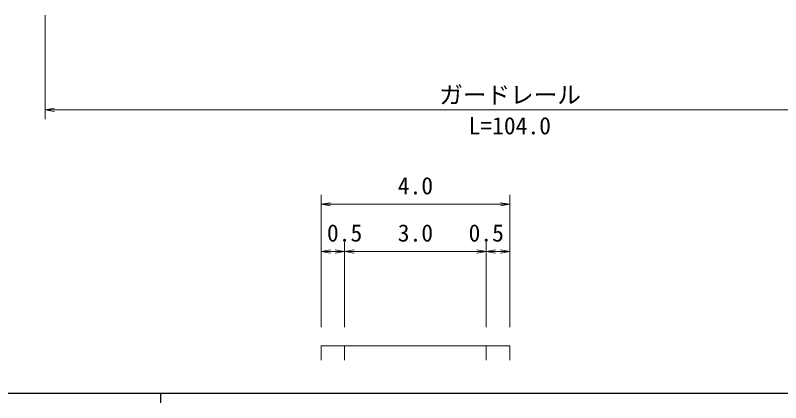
# Model space of a CAD drawing. Units: millimetres at full size, sheet at 1:1000, with parts at other scales. Extents: x 40000 to 680000, y 20000 to 380000.
# Drawn here: x 152623 to 233686, y 204000 to 245000 of the extents above; entities that cross this region are included whole.
import ezdxf
from ezdxf.enums import TextEntityAlignment as Align

# ---------------------------------------------------------------- set-up
doc = ezdxf.new("R2010")
doc.units = ezdxf.units.MM
doc.header["$LTSCALE"] = 1000
for name, color, linetype, lineweight in [('M-BGD', 7, 'Continuous', 13), ('M-STR-HTXT', 7, 'Continuous', 13), ('M-TTL-BAND', 7, 'Continuous', 25)]:
    doc.layers.add(name, color=color, linetype=linetype, lineweight=lineweight)
doc.styles.add('ＭＳ ゴシック', font='')
doc.styles.get('ＭＳ ゴシック').set_extended_font_data('MS Gothic')

# ---------------------------------------------------------------- blocks, each defined once
blk = doc.blocks.new('open_arrow')
at = {"color": 0, "linetype": 'Continuous', "lineweight": -2}
blk.add_lwpolyline([(7.5, 1.25), (0, 0), (7.5, -1.25)], dxfattribs=at)

msp = doc.modelspace()

# ---------------------------------------------------------------- linework, layer by layer
at = {"layer": 'M-BGD'}
for p, q in [((185000, 210000), (187500, 210000)), ((185000, 210000), (185000, 208500)), ((187500, 210000), (187500, 208500)), ((187500, 210000), (202500, 210000)), ((202500, 210000), (202500, 208500)), ((202500, 210000), (205000, 210000)), ((205000, 210000), (205000, 208500))]:
    msp.add_line(p, q, dxfattribs=at)
at = {"layer": 'M-STR-HTXT'}
for p, q in [((155792, 245000), (155792, 234000)), ((155792, 235000), (254438, 235000)), ((185000, 212000), (185000, 226000)), ((205000, 212000), (205000, 226000)), ((185000, 225000), (205000, 225000)), ((187500, 212000), (187500, 221000)), ((202500, 212000), (202500, 221000)), ((185000, 220000), (187500, 220000)), ((187500, 220000), (202500, 220000)), ((202500, 220000), (205000, 220000))]:
    msp.add_line(p, q, dxfattribs=at)
at = {"layer": 'M-TTL-BAND'}
for p, q in [((40000, 205000), (579000, 205000)), ((168000, 205000), (168000, 204000))]:
    msp.add_line(p, q, dxfattribs=at)

# ---------------------------------------------------------------- block references
at = {"layer": 'M-STR-HTXT', "xscale": 133, "yscale": 133}
for p in [(155792, 235000), (185000, 225000), (185000, 220000), (187500, 220000), (202500, 220000)]:
    msp.add_blockref('open_arrow', p, dxfattribs=at)
at = {"layer": 'M-STR-HTXT', "xscale": 133, "yscale": 133, "rotation": 180}
for p in [(205000, 225000), (187500, 220000), (202500, 220000), (205000, 220000)]:
    msp.add_blockref('open_arrow', p, dxfattribs=at)

# ---------------------------------------------------------------- texts
at = {"layer": 'M-STR-HTXT', "style": 'ＭＳ ゴシック'}
msp.add_text('ガードレール', height=1833, dxfattribs=at).set_placement((205027, 236582), align=Align.MIDDLE_CENTER)
for s, p in [('L=104.0', (204992, 231850)), ('4.0', (195000, 225500)), ('0.5', (187500, 220500)), ('3.0', (195000, 220500)), ('0.5', (202500, 220500))]:
    msp.add_text(s, height=1833, dxfattribs=at).set_placement(p, align=Align.BOTTOM_CENTER)

doc.saveas('drawing.dxf')
